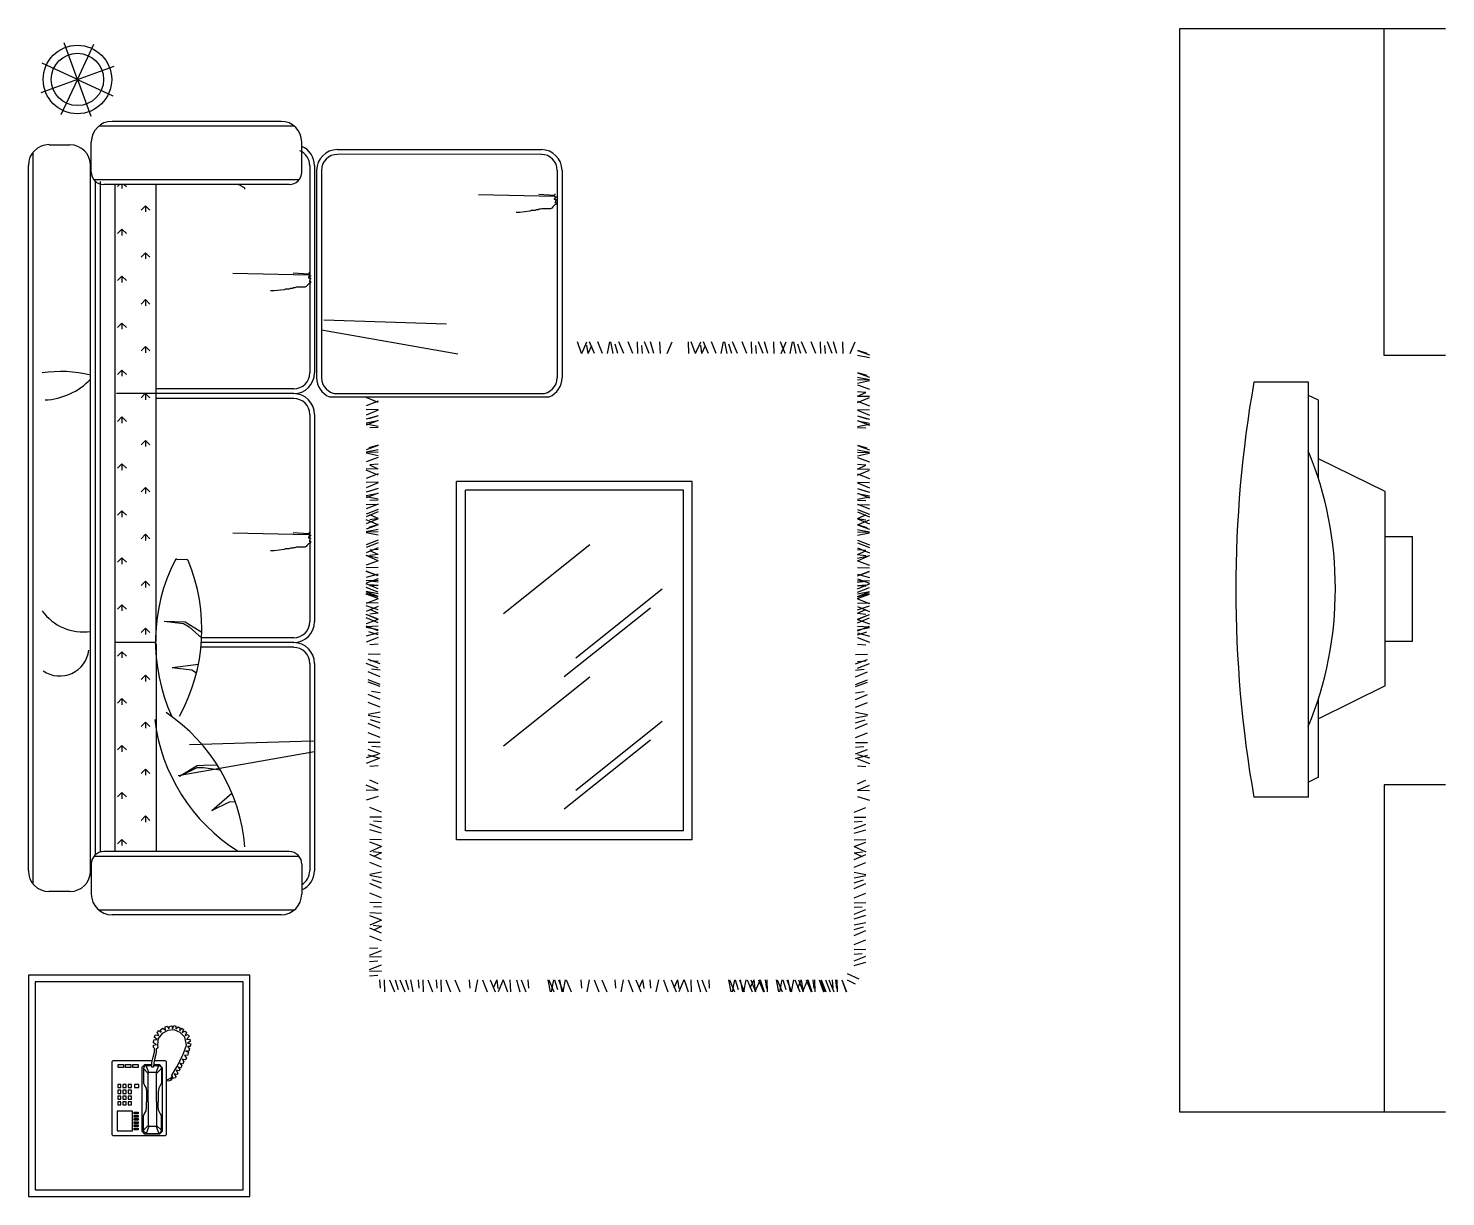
# Model space of a CAD drawing. Header units: millimetres. Extents: x -1666 to 220555, y -7114 to 28673.
# Drawn here: x 35263 to 38728, y 23684 to 26541 of the extents above; entities that cross this region are included whole.
import ezdxf

# ---------------------------------------------------------------- set-up
doc = ezdxf.new("R2010")
doc.units = ezdxf.units.MM
doc.header["$LTSCALE"] = 80
for name, color, linetype in [('1', 1, 'Continuous'), ('2', 2, 'Continuous'), ('4', 4, 'Continuous'), ('8', 8, 'Continuous'), ('9', 9, 'Continuous'), ('DIM', 4, 'Continuous'), ('FITTING', 8, 'Continuous'), ('FUR', 4, 'Continuous'), ('LAYER5', 7, 'Continuous'), ('SOLID', 9, 'Continuous'), ('TT', 3, 'Continuous')]:
    doc.layers.add(name, color=color, linetype=linetype)

# ---------------------------------------------------------------- blocks, each defined once
blk = doc.blocks.new('A$C236D2E00')
at = {"color": 4}
for p, q in [((632.8, 429.8), (376.8, 429.8)), ((376.8, 363.2), (376.8, 429.8)), ((632.8, 363.5), (632.8, 429.8)), ((267.3, 363.5), (187, 200.3)), ((742.3, 363.5), (267.3, 363.5)), ((742.3, 363.5), (822.6, 200.3)), ((1014.1, 175.8), (0, 175.8)), ((0, 175.8), (0, 42.5)), ((44.1, 200.3), (32.1, 175.8)), ((235.8, 200.3), (44.1, 200.3)), ((965.5, 200.3), (773.8, 200.3)), ((965.5, 200.3), (977.5, 175.8)), ((1014.1, 175.8), (1014.1, 42.5))]:
    blk.add_line(p, q, dxfattribs=at)
for centre, major_axis, start_param, end_param in [((504.8, -309.2), (-708.2, 0), 4.216526, 5.208252), ((507.1, 1777.5), (-2287.7, 0), 1.347292, 1.7943)]:
    blk.add_ellipse(centre, major_axis=major_axis, ratio=0.777778, start_param=start_param, end_param=end_param, dxfattribs=at)
blk = doc.blocks.new('A$C3BD9318C')
at = {"color": 1}
for p, q in [((103.1, 240.2), (106.5, 246.2)), ((106.5, 246.2), (114.3, 244.7)), ((110.7, 251.9), (114.6, 256.6)), ((114.3, 244.7), (110.7, 251.9)), ((122.6, 249.3), (112.7, 236.8)), ((114.6, 256.6), (120.5, 252.2)), ((119.5, 259.2), (124.4, 262.4)), ((120.5, 252.2), (119.5, 259.2)), ((136.4, 256.6), (122.6, 249.3)), ((124.4, 262.4), (130.7, 257.2)), ((129.9, 265.7), (135.4, 267.3)), ((130.7, 257.2), (129.9, 265.7)), ((135.4, 267.3), (138.8, 260.3)), ((152, 257.9), (136.4, 256.6)), ((138.8, 260.3), (141.9, 267.3)), ((141.9, 267.3), (146.3, 267.8)), ((146.3, 267.8), (148.1, 260.3)), ((148.1, 260.3), (151, 268.6)), ((151, 268.6), (155.9, 267.3)), ((167.1, 251.4), (152, 257.9)), ((155.9, 267.3), (156.2, 260.3)), ((156.2, 260.3), (162.2, 265.5)), ((162.2, 265.5), (166.3, 263.4)), ((166.3, 263.4), (165.6, 255.6)), ((165.6, 255.6), (171, 262.4)), ((178.6, 240.2), (167.1, 251.4)), ((171, 262.4), (175.2, 258.7)), ((175.2, 258.7), (172.1, 251.7)), ((172.1, 251.7), (179.4, 254.8)), ((182.7, 251.7), (179.1, 244.7)), ((179.1, 244.7), (186.6, 247)), ((179.4, 254.8), (182.7, 251.7)), ((186.6, 247), (188.7, 241.8)), ((101.3, 221), (108.8, 222.3)), ((101.8, 214.7), (101.3, 221)), ((101.5, 226.7), (102.1, 233.7)), ((108.8, 222.3), (101.5, 226.7)), ((104.7, 211.8), (101.8, 214.7)), ((102.1, 233.7), (110.4, 234.5)), ((110.4, 234.5), (103.1, 240.2)), ((103.9, 210.3), (104.7, 211.8)), ((104.2, 203.5), (103.9, 210.3)), ((112.5, 214.4), (107.8, 211.1)), ((107.8, 211.1), (108.1, 204.3)), ((112.7, 236.8), (111.4, 220.4)), ((111.4, 220.4), (112.5, 214.4)), ((173.6, 196.2), (182.2, 220.7)), ((182.2, 220.7), (178.6, 240.2)), ((188.7, 241.8), (182.5, 234.8)), ((182.5, 234.8), (190.5, 235)), ((184.6, 217.1), (190, 211.8)), ((191.6, 217.1), (184.6, 217.1)), ((191.6, 229.8), (184.8, 225.9)), ((184.8, 225.9), (192.9, 223.6)), ((190, 211.8), (188.2, 205.9)), ((190.5, 235), (191.6, 229.8)), ((192.9, 223.6), (191.6, 217.1)), ((2.6, 182.6), (0, 180)), ((0, 180), (0, 2.6)), ((98.9, 182.6), (2.6, 182.6)), ((15.4, 173.6), (28.3, 173.6)), ((15.4, 165.9), (15.4, 173.6)), ((28.3, 173.6), (28.3, 165.9)), ((33.4, 165.9), (33.4, 173.6)), ((33.4, 173.6), (46.3, 173.6)), ((46.3, 173.6), (46.3, 165.9)), ((51.4, 165.9), (51.4, 173.6)), ((51.4, 173.6), (64.3, 173.6)), ((64.3, 173.6), (64.3, 165.9)), ((97.7, 167.2), (97.9, 178.3)), ((97.9, 178.3), (101, 191.3)), ((101, 191.3), (104.2, 203.5)), ((102.3, 177.5), (101.6, 167.2)), ((104.2, 185.8), (102.3, 177.5)), ((131.2, 182.6), (103.4, 182.6)), ((107.3, 198), (104.2, 185.8)), ((108.1, 204.3), (107.3, 198)), ((133.7, 180), (131.2, 182.6)), ((133.7, 2.6), (133.7, 180)), ((158.8, 167.8), (164.3, 178.5)), ((164.3, 178.5), (166.1, 179)), ((165.3, 181.1), (173.6, 196.2)), ((166.1, 179), (165.3, 181.1)), ((165.8, 176.4), (170.5, 170.4)), ((172.9, 174.1), (165.8, 176.4)), ((171.8, 186.6), (175.7, 179.6)), ((179.1, 184.5), (171.8, 186.6)), ((175.7, 179.6), (172.9, 174.1)), ((185.1, 195.4), (177.3, 196.2)), ((177.3, 196.2), (182, 188.7)), ((182, 188.7), (179.1, 184.5)), ((179.9, 206.1), (187.4, 203.3)), ((188.2, 205.9), (179.9, 206.1)), ((187.4, 203.3), (185.1, 195.4)), ((28.3, 165.9), (15.4, 165.9)), ((46.3, 165.9), (33.4, 165.9)), ((64.3, 165.9), (51.4, 165.9)), ((79.7, 172.3), (73.3, 165.9)), ((73.3, 165.9), (73.3, 10.3)), ((78.4, 168.4), (77.2, 163.3)), ((77.2, 163.3), (88.7, 151.7)), ((77.2, 163.3), (77.2, 128.6)), ((83.6, 171), (78.4, 168.4)), ((97.8, 172.3), (79.7, 172.3)), ((90, 154.3), (83.6, 171)), ((83.6, 171), (97.8, 171)), ((88.7, 151.7), (90, 154.3)), ((88.7, 82.3), (88.7, 151.7)), ((108, 154.3), (90, 154.3)), ((101.6, 167.2), (97.7, 167.2)), ((101.9, 171), (114.4, 171)), ((117, 172.3), (102, 172.3)), ((108, 154.3), (114.4, 171)), ((109.3, 151.7), (108, 154.3)), ((120.9, 163.3), (109.3, 151.7)), ((109.3, 82.3), (109.3, 151.7)), ((114.4, 171), (119.6, 168.4)), ((123.4, 164.6), (117, 172.3)), ((119.6, 168.4), (120.9, 163.3)), ((120.9, 163.3), (120.9, 128.6)), ((123.4, 10.3), (123.4, 164.6)), ((138.5, 137.4), (141.4, 139.5)), ((141.4, 139.5), (144.7, 141.8)), ((147.6, 140), (144, 135)), ((144.7, 141.8), (146.3, 143.4)), ((145.8, 146), (150.5, 153.8)), ((148.9, 143.4), (145.8, 146)), ((146.3, 143.4), (148.9, 143.4)), ((152.3, 140.2), (147.6, 140)), ((150.5, 153.8), (158.8, 167.8)), ((152, 150.7), (156.2, 143.9)), ((158.8, 148.6), (152, 150.7)), ((155.2, 141), (152.3, 140.2)), ((156.2, 143.9), (155.2, 141)), ((156.7, 160), (160.9, 152.5)), ((164.3, 157.7), (156.7, 160)), ((160.9, 152.5), (158.8, 148.6)), ((160.9, 167.8), (166.3, 161.8)), ((167.9, 164.7), (160.9, 167.8)), ((166.3, 161.8), (164.3, 157.7)), ((170.5, 170.4), (167.9, 164.7)), ((21.9, 124.7), (14.1, 124.7)), ((14.1, 124.7), (14.1, 117)), ((14.1, 117), (21.9, 117)), ((21.9, 110.6), (14.1, 110.6)), ((14.1, 110.6), (14.1, 102.9)), ((21.9, 117), (21.9, 124.7)), ((21.9, 102.9), (21.9, 110.6)), ((27, 124.7), (27, 117)), ((34.7, 124.7), (27, 124.7)), ((27, 117), (34.7, 117)), ((27, 110.6), (27, 102.9)), ((34.7, 110.6), (27, 110.6)), ((34.7, 117), (34.7, 124.7)), ((34.7, 102.9), (34.7, 110.6)), ((39.9, 124.7), (39.9, 117)), ((47.6, 124.7), (39.9, 124.7)), ((39.9, 117), (47.6, 117)), ((39.9, 110.6), (39.9, 102.9)), ((47.6, 110.6), (39.9, 110.6)), ((47.6, 117), (47.6, 124.7)), ((47.6, 102.9), (47.6, 110.6)), ((65.6, 124.7), (55.3, 124.7)), ((55.3, 124.7), (55.3, 117)), ((55.3, 117), (65.6, 117)), ((65.6, 117), (65.6, 124.7)), ((77.2, 128.6), (79.7, 122.2)), ((79.7, 122.2), (83.6, 115.7)), ((83.6, 115.7), (84.9, 106.7)), ((84.9, 106.7), (84.9, 82.3)), ((114.4, 115.7), (113.2, 106.7)), ((113.2, 106.7), (113.2, 82.3)), ((118.3, 122.2), (114.4, 115.7)), ((120.9, 128.6), (118.3, 122.2)), ((133.7, 136.3), (138.5, 137.4)), ((140.8, 133.2), (133.7, 132.4)), ((144, 135), (140.8, 133.2)), ((14.1, 102.9), (21.9, 102.9)), ((21.9, 96.4), (14.1, 96.4)), ((14.1, 96.4), (14.1, 88.7)), ((14.1, 88.7), (21.9, 88.7)), ((21.9, 82.3), (14.1, 82.3)), ((14.1, 82.3), (14.1, 74.6)), ((14.1, 74.6), (21.9, 74.6)), ((21.9, 88.7), (21.9, 96.4)), ((21.9, 74.6), (21.9, 82.3)), ((27, 102.9), (34.7, 102.9)), ((27, 96.4), (27, 88.7)), ((34.7, 96.4), (27, 96.4)), ((27, 88.7), (34.7, 88.7)), ((27, 82.3), (27, 74.6)), ((34.7, 82.3), (27, 82.3)), ((27, 74.6), (34.7, 74.6)), ((34.7, 88.7), (34.7, 96.4)), ((34.7, 74.6), (34.7, 82.3)), ((39.9, 102.9), (47.6, 102.9)), ((39.9, 96.4), (39.9, 88.7)), ((47.6, 96.4), (39.9, 96.4)), ((39.9, 88.7), (47.6, 88.7)), ((39.9, 82.3), (39.9, 74.6)), ((47.6, 82.3), (39.9, 82.3)), ((39.9, 74.6), (47.6, 74.6)), ((47.6, 88.7), (47.6, 96.4)), ((47.6, 74.6), (47.6, 82.3)), ((83.6, 60.4), (84.9, 69.4)), ((84.9, 69.4), (84.9, 82.3)), ((88.7, 82.3), (88.7, 24.4)), ((109.3, 82.3), (109.3, 24.4)), ((113.2, 69.4), (113.2, 82.3)), ((114.4, 60.4), (113.2, 69.4)), ((12.9, 59.2), (12.9, 11.6)), ((50.1, 59.2), (12.9, 59.2)), ((50.1, 11.6), (50.1, 59.2)), ((54, 52.7), (54, 56.6)), ((54, 56.6), (64.3, 56.6)), ((64.3, 52.7), (54, 52.7)), ((54, 45), (54, 48.9)), ((54, 48.9), (64.3, 48.9)), ((64.3, 45), (54, 45)), ((54, 37.3), (54, 41.1)), ((54, 41.1), (64.3, 41.1)), ((64.3, 37.3), (54, 37.3)), ((64.3, 56.6), (64.3, 52.7)), ((64.3, 48.9), (64.3, 45)), ((64.3, 41.1), (64.3, 37.3)), ((77.2, 47.6), (79.7, 54)), ((77.2, 12.9), (77.2, 47.6)), ((79.7, 54), (83.6, 60.4)), ((118.3, 54), (114.4, 60.4)), ((120.9, 47.6), (118.3, 54)), ((120.9, 12.9), (120.9, 47.6)), ((0, 2.6), (2.6, 0)), ((2.6, 0), (131.2, 0)), ((12.9, 11.6), (50.1, 11.6)), ((54, 29.6), (54, 33.4)), ((54, 33.4), (64.3, 33.4)), ((64.3, 29.6), (54, 29.6)), ((54, 21.9), (54, 25.7)), ((54, 25.7), (64.3, 25.7)), ((64.3, 21.9), (54, 21.9)), ((54, 18), (64.3, 18)), ((54, 14.1), (54, 18)), ((64.3, 14.1), (54, 14.1)), ((64.3, 33.4), (64.3, 29.6)), ((64.3, 25.7), (64.3, 21.9)), ((64.3, 18), (64.3, 14.1)), ((73.3, 10.3), (78.4, 3.9)), ((77.2, 12.9), (88.7, 24.4)), ((78.4, 7.7), (77.2, 12.9)), ((83.6, 5.1), (78.4, 7.7)), ((78.4, 3.9), (117, 3.9)), ((90, 21.9), (83.6, 5.1)), ((83.6, 5.1), (114.4, 5.1)), ((88.7, 24.4), (90, 21.9)), ((108, 21.9), (90, 21.9)), ((109.3, 24.4), (108, 21.9)), ((108, 21.9), (114.4, 5.1)), ((120.9, 12.9), (109.3, 24.4)), ((114.4, 5.1), (119.6, 7.7)), ((117, 3.9), (123.4, 10.3)), ((119.6, 7.7), (120.9, 12.9)), ((131.2, 0), (133.7, 2.6))]:
    blk.add_line(p, q, dxfattribs=at)
blk = doc.blocks.new('A$C55516789')
at = {"layer": '4'}
for p, q in [((0, 876), (0, 0)), ((0, 876), (576, 876)), ((576, 876), (576, 0)), ((0, 0), (576, 0))]:
    blk.add_line(p, q, dxfattribs=at)
at = {"layer": '8'}
for p, q in [((21.6, 854.4), (21.6, 21.6)), ((21.6, 854.4), (554.4, 854.4)), ((554.4, 854.4), (554.4, 21.6)), ((313.1, 800.5), (102.1, 632)), ((284.6, 754.8), (73.6, 586.3)), ((461.4, 646.2), (250.4, 477.7)), ((21.6, 473.6), (21.3, 473.6)), ((313.1, 477.2), (102.1, 308.7)), ((284.6, 431.5), (73.6, 263)), ((21.6, 410), (21.3, 410)), ((21.6, 346.4), (21.3, 346.4)), ((461.4, 322.9), (250.4, 154.4)), ((21.6, 282.7), (21.3, 282.7)), ((21.6, 219.1), (21.3, 219.1)), ((21.6, 155.4), (21.3, 155.4)), ((21.6, 91.8), (21.3, 91.8)), ((21.6, 21.6), (554.4, 21.6))]:
    blk.add_line(p, q, dxfattribs=at)

msp = doc.modelspace()

# ---------------------------------------------------------------- linework, layer by layer
at = {"color": 4}
for p, q in [((38077.716, 23890.738), (38077.716, 26540.738)), ((38077.716, 26540.738), (38727.716, 26540.738)), ((38577.716, 25740.738), (38577.716, 26540.738)), ((38727.716, 25740.738), (38577.716, 25740.738)), ((38577.716, 24690.738), (38577.716, 23890.738)), ((38727.716, 24690.738), (38577.716, 24690.738)), ((38727.716, 23890.738), (38077.716, 23890.738))]:
    msp.add_line(p, q, dxfattribs=at)
at = {"layer": '1', "color": 1}
for p, q in [((36615.423, 25745.323), (36605.121, 25774.223)), ((36615.6, 25745.323), (36628.113, 25774.223)), ((36631.038, 25745.323), (36628.278, 25765.867)), ((36631.044, 25745.323), (36640.117, 25765.17)), ((36647.108, 25745.323), (36634.916, 25774.223)), ((36666.024, 25745.323), (36654.732, 25774.223)), ((36678.219, 25745.323), (36684.048, 25774.223)), ((36692.389, 25745.323), (36686.687, 25774.223)), ((36704.185, 25745.323), (36697.221, 25768.304)), ((36718.171, 25745.323), (36706.129, 25774.223)), ((36740.555, 25745.323), (36729.326, 25774.223)), ((36752.994, 25745.323), (36752.229, 25774.223)), ((36764.099, 25745.323), (36762.682, 25765.17)), ((36780.687, 25745.323), (36769.436, 25774.223)), ((36792.042, 25745.323), (36783.715, 25774.223)), ((36807.877, 25745.323), (36806.885, 25774.223)), ((36824.517, 25745.323), (36837.03, 25774.223)), ((36877.388, 25745.323), (36876.396, 25774.223)), ((36893.851, 25745.323), (36883.55, 25774.223)), ((36894.028, 25745.323), (36906.541, 25774.223)), ((36909.466, 25745.323), (36906.706, 25765.867)), ((36909.472, 25745.323), (36918.545, 25765.17)), ((36925.536, 25745.323), (36913.344, 25774.223)), ((36944.452, 25745.323), (36933.16, 25774.223)), ((36956.647, 25745.323), (36962.476, 25774.223)), ((36970.817, 25745.323), (36965.115, 25774.223)), ((36982.613, 25745.323), (36975.649, 25768.304)), ((36996.599, 25745.323), (36984.557, 25774.223)), ((37018.983, 25745.323), (37007.754, 25774.223)), ((37031.422, 25745.323), (37030.657, 25774.223)), ((37042.527, 25745.323), (37041.11, 25765.17)), ((37059.115, 25745.323), (37047.864, 25774.223)), ((37070.47, 25745.323), (37062.143, 25774.223)), ((37086.305, 25745.323), (37085.313, 25774.223)), ((37113.108, 25745.323), (37101.816, 25774.223)), ((37102.945, 25745.323), (37115.458, 25774.223)), ((37125.304, 25745.323), (37131.132, 25774.223)), ((37139.473, 25745.323), (37133.772, 25774.223)), ((37151.269, 25745.323), (37144.305, 25768.304)), ((37165.255, 25745.323), (37153.213, 25774.223)), ((37187.639, 25745.323), (37176.41, 25774.223)), ((37200.079, 25745.323), (37199.313, 25774.223)), ((37211.184, 25745.323), (37209.766, 25765.17)), ((37227.771, 25745.323), (37216.52, 25774.223)), ((37239.127, 25745.323), (37230.799, 25774.223)), ((37254.961, 25745.323), (37253.97, 25774.223)), ((37271.601, 25745.323), (37284.115, 25774.223)), ((37290.038, 25753.676), (37313.019, 25746.712)), ((37290.038, 25752.659), (37318.938, 25742.358)), ((37290.038, 25741.88), (37318.938, 25736.179)), ((37290.038, 25699.483), (37313.019, 25692.519)), ((37290.038, 25698.466), (37318.938, 25688.165)), ((37290.038, 25687.687), (37318.938, 25681.985)), ((37290.038, 25682.003), (37318.938, 25681.011)), ((37290.038, 25673.517), (37318.938, 25679.346)), ((37290.038, 25669.437), (37318.938, 25658.186)), ((37290.038, 25652.849), (37309.885, 25651.432)), ((37290.038, 25640.966), (37309.885, 25650.039)), ((37290.038, 25641.745), (37318.938, 25640.979)), ((36117.789, 25625.522), (36088.889, 25638.035)), ((36117.789, 25629.305), (36088.889, 25618.076)), ((36117.789, 25608.882), (36088.889, 25607.89)), ((36117.789, 25606.921), (36088.889, 25594.879)), ((37290.038, 25625.522), (37318.938, 25638.035)), ((37290.038, 25629.305), (37318.938, 25618.076)), ((37290.038, 25608.882), (37318.938, 25607.89)), ((37290.038, 25606.921), (37318.938, 25594.879)), ((36117.789, 25593.047), (36088.889, 25584.72)), ((36117.789, 25581.692), (36088.889, 25570.44)), ((36117.789, 25581.139), (36088.889, 25575.438)), ((36117.789, 25566.97), (36088.889, 25572.798)), ((36117.789, 25592.935), (36094.808, 25585.971)), ((37290.038, 25593.047), (37318.938, 25584.72)), ((37290.038, 25592.935), (37313.019, 25585.971)), ((37290.038, 25581.692), (37318.938, 25570.44)), ((37290.038, 25581.139), (37318.938, 25575.438)), ((37290.038, 25566.97), (37318.938, 25572.798)), ((36117.789, 25565.104), (36097.942, 25563.687)), ((37290.038, 25565.104), (37309.885, 25563.687)), ((36117.789, 25520.751), (36088.889, 25510.45)), ((36117.789, 25509.972), (36088.889, 25504.271)), ((36117.789, 25504.289), (36088.889, 25503.297)), ((36117.789, 25521.768), (36094.808, 25514.804)), ((37290.038, 25521.768), (37313.019, 25514.804)), ((37290.038, 25520.751), (37318.938, 25510.45)), ((37290.038, 25509.972), (37318.938, 25504.271)), ((37290.038, 25504.289), (37318.938, 25503.297)), ((36117.789, 25495.803), (36088.889, 25501.631)), ((36117.789, 25491.722), (36088.889, 25480.471)), ((36117.789, 25475.135), (36097.942, 25473.717)), ((36117.789, 25463.252), (36097.942, 25472.325)), ((37290.038, 25495.803), (37318.938, 25501.631)), ((37290.038, 25491.722), (37318.938, 25480.471)), ((37290.038, 25475.135), (37309.885, 25473.717)), ((37290.038, 25463.252), (37309.885, 25472.325)), ((36117.789, 25464.03), (36088.889, 25463.265)), ((36117.789, 25447.807), (36088.889, 25460.321)), ((36117.789, 25451.59), (36088.889, 25440.362)), ((37290.038, 25464.03), (37318.938, 25463.265)), ((37290.038, 25447.807), (37318.938, 25460.321)), ((37290.038, 25451.59), (37318.938, 25440.362)), ((36117.789, 25431.168), (36088.889, 25430.176)), ((36117.789, 25429.206), (36088.889, 25417.165)), ((36117.789, 25415.333), (36088.889, 25407.005)), ((36117.789, 25403.977), (36088.889, 25392.726)), ((36117.789, 25403.425), (36088.889, 25397.723)), ((36117.789, 25415.221), (36094.808, 25408.257)), ((37290.038, 25431.168), (37318.938, 25430.176)), ((37290.038, 25429.206), (37318.938, 25417.165)), ((37290.038, 25415.333), (37318.938, 25407.005)), ((37290.038, 25415.221), (37313.019, 25408.257)), ((37290.038, 25403.977), (37318.938, 25392.726)), ((37290.038, 25403.425), (37318.938, 25397.723)), ((36117.789, 25389.255), (36088.889, 25395.084)), ((36117.789, 25377.06), (36088.889, 25365.768)), ((36117.789, 25376.285), (36088.889, 25375.519)), ((36117.789, 25363.845), (36088.889, 25352.616)), ((36117.789, 25387.39), (36097.942, 25385.972)), ((37290.038, 25389.255), (37318.938, 25395.084)), ((37290.038, 25387.39), (37309.885, 25385.972)), ((37290.038, 25377.06), (37318.938, 25365.768)), ((37290.038, 25376.285), (37318.938, 25375.519)), ((37290.038, 25363.845), (37318.938, 25352.616)), ((36117.789, 25358.144), (36088.889, 25345.951)), ((36117.789, 25341.461), (36088.889, 25329.419)), ((36117.789, 25326.635), (36088.889, 25339.149)), ((36117.789, 25342.074), (36097.245, 25339.314)), ((36117.789, 25342.08), (36097.942, 25351.153)), ((37290.038, 25358.144), (37318.938, 25345.951)), ((37290.038, 25342.08), (37309.885, 25351.153)), ((37290.038, 25342.074), (37310.581, 25339.314)), ((37290.038, 25341.461), (37318.938, 25329.419)), ((37290.038, 25326.635), (37318.938, 25339.149)), ((36117.789, 25326.458), (36088.889, 25316.157)), ((36117.789, 25315.679), (36088.889, 25309.978)), ((36117.789, 25309.996), (36088.889, 25309.004)), ((36117.789, 25301.51), (36088.889, 25307.338)), ((36117.789, 25327.475), (36094.808, 25320.511)), ((37290.038, 25327.475), (37313.019, 25320.511)), ((37290.038, 25326.458), (37318.938, 25316.157)), ((37290.038, 25315.679), (37318.938, 25309.978)), ((37290.038, 25309.996), (37318.938, 25309.004)), ((37290.038, 25301.51), (37318.938, 25307.338)), ((36117.789, 25289.314), (36088.889, 25278.022)), ((36117.789, 25282.805), (36088.889, 25271.554)), ((36117.789, 25270.398), (36088.889, 25258.206)), ((36117.789, 25266.218), (36097.942, 25264.8)), ((36117.789, 25254.334), (36097.942, 25263.407)), ((37290.038, 25289.314), (37318.938, 25278.022)), ((37290.038, 25282.805), (37318.938, 25271.554)), ((37290.038, 25270.398), (37318.938, 25258.206)), ((37290.038, 25266.218), (37309.885, 25264.8)), ((37290.038, 25254.334), (37309.885, 25263.407)), ((36117.789, 25245.625), (36088.889, 25251.453)), ((36117.789, 25238.89), (36088.889, 25251.404)), ((36117.789, 25238.713), (36088.889, 25228.412)), ((36117.789, 25254.328), (36097.245, 25251.569)), ((37290.038, 25254.328), (37310.581, 25251.569)), ((37290.038, 25245.625), (37318.938, 25251.453)), ((37290.038, 25238.89), (37318.938, 25251.404)), ((37290.038, 25238.713), (37318.938, 25228.412)), ((36117.789, 25222.25), (36088.889, 25221.259)), ((36117.789, 25202.308), (36088.889, 25213.536)), ((36117.789, 25202.089), (36088.889, 25212.39)), ((36117.789, 25206.415), (36088.889, 25198.088)), ((36117.789, 25195.06), (36088.889, 25183.809)), ((36117.789, 25189.868), (36088.889, 25190.633)), ((37290.038, 25222.25), (37318.938, 25221.259)), ((37290.038, 25202.308), (37318.938, 25213.536)), ((37290.038, 25202.089), (37318.938, 25212.39)), ((37290.038, 25206.415), (37318.938, 25198.088)), ((37290.038, 25195.06), (37318.938, 25183.809)), ((37290.038, 25189.868), (37318.938, 25190.633)), ((36117.789, 25170.404), (36088.889, 25182.596)), ((36117.789, 25162.175), (36088.889, 25173.427)), ((36117.789, 25157.879), (36088.889, 25163.708)), ((36117.789, 25151.488), (36088.889, 25162.78)), ((36117.789, 25150.82), (36088.889, 25159.147)), ((36117.789, 25146.726), (36088.889, 25157.027)), ((36117.789, 25186.474), (36097.245, 25189.234)), ((36117.789, 25178.763), (36097.942, 25180.181)), ((36117.789, 25178.473), (36097.942, 25177.055)), ((37290.038, 25186.474), (37310.581, 25189.234)), ((37290.038, 25170.404), (37318.938, 25182.596)), ((37290.038, 25178.763), (37309.885, 25180.181)), ((37290.038, 25178.473), (37309.885, 25177.055)), ((37290.038, 25162.175), (37318.938, 25173.427)), ((37290.038, 25157.879), (37318.938, 25163.708)), ((37290.038, 25151.488), (37318.938, 25162.78)), ((37290.038, 25150.82), (37318.938, 25159.147)), ((37290.038, 25146.726), (37318.938, 25157.027)), ((36117.789, 25145.684), (36088.889, 25134.392)), ((36117.789, 25134.985), (36088.889, 25135.977)), ((36117.789, 25118.522), (36088.889, 25128.824)), ((36117.789, 25126.768), (36088.889, 25114.576)), ((37290.038, 25145.684), (37318.938, 25134.392)), ((37290.038, 25134.985), (37318.938, 25135.977)), ((37290.038, 25118.522), (37318.938, 25128.824)), ((37290.038, 25126.768), (37318.938, 25114.576)), ((36117.789, 25095.26), (36088.889, 25107.773)), ((36117.789, 25096.125), (36088.889, 25107.417)), ((36117.789, 25086.837), (36088.889, 25099.029)), ((36117.789, 25095.082), (36088.889, 25084.781)), ((36117.789, 25110.698), (36097.245, 25107.938)), ((36117.789, 25110.704), (36097.942, 25119.777)), ((37290.038, 25110.704), (37309.885, 25119.777)), ((37290.038, 25110.698), (37310.581, 25107.938)), ((37290.038, 25095.26), (37318.938, 25107.773)), ((37290.038, 25096.125), (37318.938, 25107.417)), ((37290.038, 25086.837), (37318.938, 25099.029)), ((37290.038, 25095.082), (37318.938, 25084.781)), ((36117.789, 25067.921), (36088.889, 25079.213)), ((36117.789, 25078.62), (36088.889, 25077.628)), ((36117.789, 25069.76), (36088.889, 25075.461)), ((36117.789, 25062.785), (36088.889, 25054.458)), ((36117.789, 25057.964), (36094.808, 25064.928)), ((37290.038, 25067.921), (37318.938, 25079.213)), ((37290.038, 25078.62), (37318.938, 25077.628)), ((37290.038, 25069.76), (37318.938, 25075.461)), ((37290.038, 25057.964), (37313.019, 25064.928)), ((37290.038, 25062.785), (37318.938, 25054.458)), ((36117.789, 25051.429), (36088.889, 25040.178)), ((36117.789, 25034.842), (36097.942, 25033.424)), ((37290.038, 25051.429), (37318.938, 25040.178)), ((37290.038, 25034.842), (37309.885, 25033.424)), ((36117.789, 24976.239), (36088.889, 24987.49)), ((36122.592, 25009.931), (36093.691, 25010.922)), ((36122.592, 24987.082), (36093.691, 24997.383)), ((36117.789, 24992.827), (36097.942, 24994.244)), ((37285.235, 25009.931), (37314.135, 25010.922)), ((37285.235, 24987.082), (37314.135, 24997.383)), ((37290.038, 24992.827), (37309.885, 24994.244)), ((37290.038, 24976.239), (37318.938, 24987.49)), ((36122.592, 24955.397), (36093.691, 24967.589)), ((36122.592, 24971.467), (36102.048, 24974.226)), ((37285.235, 24971.467), (37305.778, 24974.226)), ((37285.235, 24955.397), (37314.135, 24967.589)), ((36122.592, 24936.481), (36093.691, 24947.773)), ((36122.592, 24931.719), (36093.691, 24942.02)), ((36122.592, 24916.104), (36102.048, 24918.863)), ((37285.235, 24936.481), (37314.135, 24947.773)), ((37285.235, 24931.719), (37314.135, 24942.02)), ((37285.235, 24916.104), (37305.778, 24918.863)), ((36122.592, 24900.033), (36093.691, 24912.226)), ((36122.592, 24881.117), (36093.691, 24892.41)), ((37285.235, 24900.033), (37314.135, 24912.226)), ((37285.235, 24881.117), (37314.135, 24892.41)), ((36122.592, 24868.922), (36093.691, 24863.093)), ((36122.592, 24854.753), (36093.691, 24860.454)), ((36122.592, 24842.957), (36099.611, 24849.921)), ((37285.235, 24868.922), (37314.135, 24863.093)), ((37285.235, 24854.753), (37314.135, 24860.454)), ((37285.235, 24842.957), (37308.216, 24849.921)), ((36122.592, 24828.971), (36093.691, 24841.013)), ((36122.592, 24806.587), (36093.691, 24817.816)), ((37285.235, 24828.971), (37314.135, 24841.013)), ((37285.235, 24806.587), (37314.135, 24817.816)), ((36122.592, 24794.147), (36093.691, 24794.913)), ((36122.592, 24766.455), (36093.691, 24777.706)), ((36122.592, 24783.042), (36102.745, 24784.46)), ((37285.235, 24794.147), (37314.135, 24794.913)), ((37285.235, 24783.042), (37305.082, 24784.46)), ((37285.235, 24766.455), (37314.135, 24777.706)), ((36117.789, 24765.6), (36088.889, 24757.273)), ((36117.789, 24754.245), (36088.889, 24742.994)), ((36122.592, 24755.099), (36093.691, 24763.426)), ((37285.235, 24755.099), (37314.135, 24763.426)), ((37290.038, 24765.6), (37318.938, 24757.273)), ((37290.038, 24754.245), (37318.938, 24742.994)), ((36117.789, 24737.657), (36097.942, 24736.24)), ((37290.038, 24737.657), (37309.885, 24736.24)), ((36117.789, 24677.947), (36088.889, 24690.461)), ((36117.789, 24677.947), (36088.889, 24676.956)), ((36117.789, 24693.392), (36097.942, 24702.465)), ((37290.038, 24693.392), (37309.885, 24702.465)), ((37290.038, 24677.947), (37318.938, 24690.461)), ((37290.038, 24677.947), (37318.938, 24676.956)), ((36117.789, 24662.113), (36088.889, 24653.785)), ((37290.038, 24662.113), (37318.938, 24653.785)), ((36126.248, 24624.045), (36097.348, 24635.274)), ((36126.248, 24611.606), (36097.348, 24612.371)), ((36126.248, 24600.501), (36106.401, 24601.918)), ((37281.579, 24624.045), (37310.479, 24635.274)), ((37281.579, 24611.606), (37310.479, 24612.371)), ((37281.579, 24600.501), (37301.426, 24601.918)), ((36126.248, 24583.913), (36097.348, 24595.165)), ((36126.248, 24572.558), (36097.348, 24580.885)), ((37281.579, 24583.913), (37310.479, 24595.165)), ((37281.579, 24572.558), (37310.479, 24580.885)), ((36126.248, 24556.723), (36097.348, 24557.715)), ((36126.248, 24540.26), (36097.348, 24550.561)), ((36126.248, 24540.083), (36097.348, 24527.57)), ((37281.579, 24556.723), (37310.479, 24557.715)), ((37281.579, 24540.26), (37310.479, 24550.561)), ((37281.579, 24540.083), (37310.479, 24527.57)), ((36126.248, 24508.575), (36097.348, 24520.767)), ((36126.248, 24489.659), (36097.348, 24500.951)), ((36126.248, 24524.645), (36105.704, 24527.405)), ((36126.248, 24524.639), (36106.401, 24515.566)), ((37281.579, 24524.645), (37302.122, 24527.405)), ((37281.579, 24524.639), (37301.426, 24515.566)), ((37281.579, 24508.575), (37310.479, 24520.767)), ((37281.579, 24489.659), (37310.479, 24500.951)), ((36126.248, 24477.463), (36097.348, 24471.635)), ((36126.248, 24463.294), (36097.348, 24468.995)), ((37281.579, 24477.463), (37310.479, 24471.635)), ((37281.579, 24463.294), (37310.479, 24468.995)), ((36126.248, 24437.512), (36097.348, 24449.554)), ((36126.248, 24451.498), (36103.267, 24458.462)), ((37281.579, 24451.498), (37304.56, 24458.462)), ((37281.579, 24437.512), (37310.479, 24449.554)), ((36126.248, 24415.128), (36097.348, 24426.357)), ((36126.248, 24402.688), (36097.348, 24403.454)), ((37281.579, 24415.128), (37310.479, 24426.357)), ((37281.579, 24402.688), (37310.479, 24403.454)), ((36126.248, 24376.703), (36097.348, 24377.695)), ((36126.248, 24360.24), (36097.348, 24370.541)), ((36126.248, 24360.063), (36097.348, 24347.55)), ((36126.248, 24391.584), (36106.401, 24393.001)), ((37281.579, 24391.584), (37301.426, 24393.001)), ((37281.579, 24374.996), (37310.479, 24386.247)), ((37281.579, 24363.641), (37310.479, 24371.968)), ((36126.248, 24328.555), (36097.348, 24340.747)), ((36126.248, 24344.625), (36105.704, 24347.384)), ((36126.248, 24344.619), (36106.401, 24335.546)), ((37281.579, 24348.799), (37310.479, 24354.5)), ((37281.579, 24337.003), (37304.56, 24343.967)), ((37281.579, 24323.017), (37310.479, 24335.059)), ((36096.95, 24291.438), (36116.797, 24292.856)), ((36126.248, 24309.639), (36097.348, 24320.931)), ((37281.579, 24300.633), (37310.479, 24311.862)), ((36096.95, 24274.85), (36125.851, 24286.102)), ((36096.95, 24270.383), (36125.851, 24271.149)), ((36096.95, 24259.278), (36116.797, 24260.696)), ((37281.579, 24288.193), (37310.479, 24288.959)), ((37281.579, 24277.088), (37301.426, 24278.506)), ((37281.579, 24260.501), (37310.479, 24271.752)), ((37281.579, 24249.145), (37310.479, 24257.473)), ((36096.95, 24239.814), (36125.851, 24251.066)), ((36096.95, 24235.347), (36125.851, 24236.113)), ((36096.95, 24224.242), (36116.797, 24225.66)), ((37264.343, 24229.311), (37293.243, 24216.797)), ((36121.43, 24213.866), (36122.848, 24194.019)), ((36132.535, 24213.866), (36133.301, 24184.966)), ((36145.635, 24213.866), (36157.677, 24184.966)), ((36159.621, 24213.866), (36166.585, 24190.886)), ((36170.959, 24213.866), (36183.001, 24184.966)), ((36184.945, 24213.866), (36191.909, 24190.886)), ((36196.741, 24213.866), (36202.443, 24184.966)), ((36215.91, 24213.866), (36217.327, 24194.019)), ((36227.015, 24213.866), (36227.78, 24184.966)), ((36239.454, 24213.866), (36250.683, 24184.966)), ((36259.782, 24213.866), (36261.2, 24194.019)), ((36270.887, 24213.866), (36271.653, 24184.966)), ((36283.327, 24213.866), (36294.556, 24184.966)), ((36305.711, 24213.866), (36317.753, 24184.966)), ((36340.304, 24213.866), (36341.722, 24194.019)), ((36360.898, 24213.866), (36355.069, 24184.966)), ((36373.093, 24213.866), (36384.385, 24184.966)), ((36392.009, 24213.866), (36404.201, 24184.966)), ((36408.073, 24213.866), (36399, 24194.019)), ((36408.079, 24213.866), (36410.839, 24193.323)), ((36423.517, 24213.866), (36411.004, 24184.966)), ((36423.694, 24213.866), (36433.996, 24184.966)), ((36440.157, 24213.866), (36441.149, 24184.966)), ((36455.992, 24213.866), (36464.319, 24184.966)), ((36467.347, 24213.866), (36478.599, 24184.966)), ((36483.935, 24213.866), (36485.353, 24194.019)), ((36532.665, 24213.866), (36538.366, 24184.966)), ((36535.087, 24213.866), (36547.128, 24184.966)), ((36546.834, 24213.866), (36541.005, 24184.966)), ((36549.072, 24213.866), (36556.036, 24190.886)), ((36559.029, 24213.866), (36570.322, 24184.966)), ((36560.868, 24213.866), (36566.57, 24184.966)), ((36575.038, 24213.866), (36569.209, 24184.966)), ((36577.945, 24213.866), (36590.138, 24184.966)), ((36613.324, 24213.866), (36614.742, 24194.019)), ((36633.917, 24213.866), (36628.089, 24184.966)), ((36646.113, 24213.866), (36657.405, 24184.966)), ((36665.029, 24213.866), (36677.221, 24184.966)), ((36696.53, 24213.866), (36697.948, 24194.019)), ((36717.124, 24213.866), (36711.295, 24184.966)), ((36729.319, 24213.866), (36740.611, 24184.966)), ((36748.235, 24213.866), (36760.427, 24184.966)), ((36764.299, 24213.866), (36755.226, 24194.019)), ((36764.305, 24213.866), (36767.065, 24193.323)), ((36782.337, 24213.866), (36783.754, 24194.019)), ((36802.93, 24213.866), (36797.101, 24184.966)), ((36815.125, 24213.866), (36826.417, 24184.966)), ((36834.041, 24213.866), (36846.234, 24184.966)), ((36850.105, 24213.866), (36841.032, 24194.019)), ((36850.111, 24213.866), (36852.871, 24193.323)), ((36865.55, 24213.866), (36853.036, 24184.966)), ((36865.727, 24213.866), (36876.028, 24184.966)), ((36882.189, 24213.866), (36883.181, 24184.966)), ((36898.024, 24213.866), (36906.351, 24184.966)), ((36909.38, 24213.866), (36920.631, 24184.966)), ((36925.967, 24213.866), (36927.385, 24194.019)), ((36974.697, 24213.866), (36980.398, 24184.966)), ((36977.119, 24213.866), (36989.16, 24184.966)), ((36988.866, 24213.866), (36983.038, 24184.966)), ((36991.105, 24213.866), (36998.068, 24190.886)), ((37001.062, 24213.866), (37012.354, 24184.966)), ((37002.901, 24213.866), (37008.602, 24184.966)), ((37017.07, 24213.866), (37011.241, 24184.966)), ((37019.978, 24213.866), (37032.17, 24184.966)), ((37036.042, 24213.866), (37026.969, 24194.019)), ((37029.265, 24213.866), (37040.557, 24184.966)), ((37036.048, 24213.866), (37038.807, 24193.323)), ((37051.486, 24213.866), (37038.972, 24184.966)), ((37048.181, 24213.866), (37060.374, 24184.966)), ((37051.663, 24213.866), (37061.964, 24184.966)), ((37064.252, 24213.866), (37067.011, 24193.323)), ((37068.126, 24213.866), (37069.117, 24184.966)), ((37091.06, 24213.866), (37096.761, 24184.966)), ((37093.481, 24213.866), (37105.523, 24184.966)), ((37105.229, 24213.866), (37099.4, 24184.966)), ((37107.467, 24213.866), (37114.431, 24190.886)), ((37117.424, 24213.866), (37128.716, 24184.966)), ((37119.263, 24213.866), (37124.965, 24184.966)), ((37133.433, 24213.866), (37127.604, 24184.966)), ((37136.34, 24213.866), (37148.533, 24184.966)), ((37152.404, 24213.866), (37143.331, 24194.019)), ((37145.628, 24213.866), (37156.92, 24184.966)), ((37152.411, 24213.866), (37155.17, 24193.323)), ((37167.849, 24213.866), (37155.335, 24184.966)), ((37164.544, 24213.866), (37176.736, 24184.966)), ((37168.026, 24213.866), (37178.327, 24184.966)), ((37180.614, 24213.866), (37183.374, 24193.323)), ((37184.488, 24213.866), (37185.48, 24184.966)), ((37196.23, 24213.866), (37206.531, 24184.966)), ((37200.323, 24213.866), (37208.651, 24184.966)), ((37200.991, 24213.866), (37212.283, 24184.966)), ((37211.679, 24213.866), (37222.93, 24184.966)), ((37219.907, 24213.866), (37232.1, 24184.966)), ((37228.266, 24213.866), (37229.684, 24194.019)), ((37235.977, 24213.866), (37238.737, 24193.323)), ((37239.371, 24213.866), (37240.137, 24184.966)), ((37251.593, 24213.866), (37261.894, 24184.966)), ((37251.811, 24213.866), (37263.04, 24184.966)), ((37264.343, 24213.866), (37284.19, 24204.794))]:
    msp.add_line(p, q, dxfattribs=at)
at = {"layer": '2', "color": 4}
for p, q in [((35804.383, 24225.738), (35262.716, 24225.738)), ((35262.716, 24225.738), (35262.716, 23684.071)), ((35804.383, 23684.071), (35804.383, 24225.738)), ((35262.716, 23684.071), (35804.383, 23684.071))]:
    msp.add_line(p, q, dxfattribs=at)
at = {"layer": '4', "color": 4}
for p, q in [((35414.89, 25697.943), (35414.89, 26205.19)), ((35427.143, 25698.217), (35427.143, 26166.155)), ((35414.89, 24480.826), (35414.89, 25949.159)), ((35427.143, 24520.409), (35427.143, 25816.801))]:
    msp.add_line(p, q, dxfattribs=at)
at = {"layer": '4', "color": 1}
msp.add_line((35780.152, 26157.586), (35790.17, 26151.477), dxfattribs=at)
at = {"layer": '4'}
msp.add_line((35711.673, 24628.275), (35760.552, 24670.397), dxfattribs=at)
at = {"layer": '4', "color": 8}
for p, q in [((35711.673, 24628.275), (35754.67, 24649.735)), ((35754.67, 24649.735), (35768.333, 24650.136))]:
    msp.add_line(p, q, dxfattribs=at)
at = {"layer": '4'}
msp.add_arc((35777.87, 26153.845), 4.383, 58.620741, 121.985568, dxfattribs=at)
at = {"layer": '4', "color": 1}
msp.add_arc((35787.888, 26147.735), 4.383, 355.255915, 58.620741, dxfattribs=at)
at = {"layer": '4', "color": 8}
for centre, radius, start, end in [((35342.168, 25392.885), 308.765, 76.377303, 98.545663), ((35294.868, 25798.662), 166.85, 272.959799, 316.000523), ((35396.933, 25188.187), 123.35, 215.318422, 278.370767), ((35339.484, 25028.722), 71.591, 235.728063, 353.23226)]:
    msp.add_arc(centre, radius, start, end, dxfattribs=at)
at = {"layer": '9'}
for p, q in [((35787.716, 24209.071), (35279.383, 24209.071)), ((35279.383, 24209.071), (35279.383, 23700.738)), ((35787.716, 23700.738), (35787.716, 24209.071)), ((35279.383, 23700.738), (35787.716, 23700.738))]:
    msp.add_line(p, q, dxfattribs=at)
at = {"layer": 'DIM', "color": 4}
for p, q in [((35880.414, 26313.334), (35467.303, 26313.334)), ((35313.441, 26255.914), (35364.166, 26255.914)), ((35416.578, 26189.209), (35416.578, 26262.609)), ((35931.138, 26189.209), (35931.138, 26262.609)), ((36018.201, 26244.248), (36516.752, 26244.248)), ((35262.716, 24480.826), (35262.716, 26205.738)), ((35962.349, 26205.19), (35962.349, 25698.217)), ((35967.476, 26193.523), (35967.476, 25686.551)), ((36567.476, 26193.523), (36567.476, 25686.551)), ((35900.703, 26158.774), (35447.013, 26158.774)), ((35998.687, 25639.73), (36536.265, 25639.73)), ((35962.349, 25596.768), (35962.349, 25089.796)), ((35962.349, 24988.073), (35962.349, 24481.1)), ((35900.703, 24527.79), (35447.013, 24527.79)), ((35416.578, 24497.355), (35416.578, 24423.955)), ((35931.138, 24497.355), (35931.138, 24423.955)), ((35364.166, 24430.102), (35313.441, 24430.102)), ((35880.414, 24373.23), (35467.303, 24373.23))]:
    msp.add_line(p, q, dxfattribs=at)
at = {"layer": 'DIM', "color": 8}
for p, q in [((36516.758, 26232.855), (36018.201, 26232.581)), ((35979.143, 26193.523), (35979.143, 25686.551)), ((36555.81, 26193.523), (36555.81, 25686.551)), ((36555.81, 26193.523), (36555.81, 25686.551)), ((36363.338, 26134.249), (36548.373, 26130.269)), ((36548.373, 26131.794), (36510.883, 26134.249)), ((36549.896, 26133.319), (36548.373, 26131.794)), ((36548.373, 26130.269), (36551.419, 26128.745)), ((36551.419, 26127.22), (36548.373, 26124.171)), ((36549.896, 26136.368), (36549.896, 26133.319)), ((36551.419, 26128.745), (36552.941, 26128.745)), ((36552.941, 26127.22), (36551.419, 26127.22)), ((36552.941, 26128.745), (36552.941, 26127.22)), ((36488.989, 26093.68), (36464.626, 26090.63)), ((36492.034, 26095.204), (36488.989, 26093.68)), ((36501.17, 26095.204), (36492.034, 26095.204)), ((36504.216, 26096.729), (36501.17, 26095.204)), ((36508.784, 26096.729), (36504.216, 26096.729)), ((36511.829, 26098.253), (36508.784, 26096.729)), ((36514.874, 26098.253), (36511.829, 26098.253)), ((36517.92, 26099.778), (36514.874, 26098.253)), ((36539.237, 26099.778), (36517.92, 26099.778)), ((36542.283, 26101.302), (36539.237, 26099.778)), ((36545.328, 26104.352), (36542.283, 26101.302)), ((36548.373, 26107.401), (36545.328, 26104.352)), ((36548.373, 26124.171), (36548.373, 26122.646)), ((36548.373, 26122.646), (36551.419, 26122.646)), ((36549.896, 26108.925), (36548.373, 26107.401)), ((36549.896, 26115.024), (36551.419, 26115.024)), ((36551.419, 26115.024), (36549.896, 26115.024)), ((36552.941, 26110.45), (36549.896, 26108.925)), ((36551.419, 26122.646), (36552.941, 26121.122)), ((36551.419, 26119.597), (36551.419, 26118.073)), ((36552.941, 26119.597), (36551.419, 26119.597)), ((36551.419, 26118.073), (36551.419, 26115.024)), ((36552.941, 26118.073), (36551.419, 26118.073)), ((36551.419, 26118.073), (36552.941, 26118.073)), ((36551.419, 26115.024), (36552.941, 26113.499)), ((36552.941, 26121.122), (36552.941, 26119.597)), ((36552.941, 26113.499), (36552.941, 26110.45)), ((36464.626, 26090.63), (36455.49, 26090.63)), ((35762.696, 25942.165), (35947.732, 25938.185)), ((35947.732, 25939.71), (35910.242, 25942.165)), ((35949.255, 25941.234), (35947.732, 25939.71)), ((35947.732, 25938.185), (35950.778, 25936.661)), ((35950.778, 25935.136), (35947.732, 25932.087)), ((35947.732, 25932.087), (35947.732, 25930.562)), ((35947.732, 25930.562), (35950.778, 25930.562)), ((35949.255, 25944.283), (35949.255, 25941.234)), ((35950.778, 25922.939), (35949.255, 25922.939)), ((35949.255, 25922.939), (35950.778, 25922.939)), ((35952.3, 25918.366), (35949.255, 25916.841)), ((35950.778, 25936.661), (35952.3, 25936.661)), ((35952.3, 25935.136), (35950.778, 25935.136)), ((35950.778, 25930.562), (35952.3, 25929.038)), ((35952.3, 25927.513), (35950.778, 25927.513)), ((35950.778, 25927.513), (35950.778, 25925.988)), ((35950.778, 25925.988), (35952.3, 25925.988)), ((35952.3, 25925.988), (35950.778, 25925.988)), ((35950.778, 25925.988), (35950.778, 25922.939)), ((35950.778, 25922.939), (35952.3, 25921.415)), ((35952.3, 25936.661), (35952.3, 25935.136)), ((35952.3, 25929.038), (35952.3, 25927.513)), ((35952.3, 25921.415), (35952.3, 25918.366)), ((35863.985, 25898.546), (35854.849, 25898.546)), ((35888.348, 25901.595), (35863.985, 25898.546)), ((35891.393, 25903.12), (35888.348, 25901.595)), ((35900.529, 25903.12), (35891.393, 25903.12)), ((35903.574, 25904.644), (35900.529, 25903.12)), ((35908.143, 25904.644), (35903.574, 25904.644)), ((35911.188, 25906.169), (35908.143, 25904.644)), ((35914.233, 25906.169), (35911.188, 25906.169)), ((35917.279, 25907.694), (35914.233, 25906.169)), ((35938.596, 25907.694), (35917.279, 25907.694)), ((35941.642, 25909.218), (35938.596, 25907.694)), ((35944.687, 25912.267), (35941.642, 25909.218)), ((35947.732, 25915.317), (35944.687, 25912.267)), ((35949.255, 25916.841), (35947.732, 25915.317)), ((35984.944, 25827.803), (36285.049, 25818.551)), ((36312.622, 25743.668), (35979.14, 25802.388)), ((35762.696, 25306.831), (35947.732, 25302.851)), ((35947.732, 25304.375), (35910.242, 25306.831)), ((35949.255, 25305.9), (35947.732, 25304.375)), ((35947.732, 25302.851), (35950.778, 25301.326)), ((35950.778, 25299.801), (35947.732, 25296.752)), ((35947.732, 25296.752), (35947.732, 25295.228)), ((35947.732, 25295.228), (35950.778, 25295.228)), ((35949.255, 25308.949), (35949.255, 25305.9)), ((35950.778, 25301.326), (35952.3, 25301.326)), ((35952.3, 25299.801), (35950.778, 25299.801)), ((35950.778, 25295.228), (35952.3, 25293.703)), ((35952.3, 25301.326), (35952.3, 25299.801)), ((35863.985, 25263.212), (35854.849, 25263.212)), ((35888.348, 25266.261), (35863.985, 25263.212)), ((35891.393, 25267.786), (35888.348, 25266.261)), ((35900.529, 25267.786), (35891.393, 25267.786)), ((35903.574, 25269.31), (35900.529, 25267.786)), ((35908.143, 25269.31), (35903.574, 25269.31)), ((35911.188, 25270.835), (35908.143, 25269.31)), ((35914.233, 25270.835), (35911.188, 25270.835)), ((35917.279, 25272.359), (35914.233, 25270.835)), ((35938.596, 25272.359), (35917.279, 25272.359)), ((35941.642, 25273.884), (35938.596, 25272.359)), ((35944.687, 25276.933), (35941.642, 25273.884)), ((35947.732, 25279.982), (35944.687, 25276.933)), ((35949.255, 25281.507), (35947.732, 25279.982)), ((35949.255, 25287.605), (35950.778, 25287.605)), ((35950.778, 25287.605), (35949.255, 25287.605)), ((35952.3, 25283.031), (35949.255, 25281.507)), ((35950.778, 25292.179), (35950.778, 25290.654)), ((35952.3, 25292.179), (35950.778, 25292.179)), ((35950.778, 25290.654), (35950.778, 25287.605)), ((35952.3, 25290.654), (35950.778, 25290.654)), ((35950.778, 25290.654), (35952.3, 25290.654)), ((35950.778, 25287.605), (35952.3, 25286.08)), ((35952.3, 25293.703), (35952.3, 25292.179)), ((35952.3, 25286.08), (35952.3, 25283.031)), ((35911.632, 25027.405), (35684.758, 25027.271)), ((35911.618, 25050.738), (35686.489, 25050.605)), ((35950.683, 24988.073), (35950.683, 24481.1)), ((35956.546, 24797.931), (35656.44, 24788.679)), ((35628.868, 24713.796), (35962.349, 24772.516)), ((35924.662, 24516.123), (35423.054, 24516.123)), ((35912.778, 24384.897), (35434.938, 24384.897))]:
    msp.add_line(p, q, dxfattribs=at)
at = {"layer": 'DIM', "color": 4}
for centre, radius, start, end in [((35467.303, 26262.609), 50.725, 90, 180), ((35880.414, 26262.609), 50.725, 0, 90), ((35313.441, 26205.738), 50.725, 90, 180), ((35364.166, 26205.19), 50.725, 0, 90), ((35911.625, 26205.19), 50.725, 0, 67.375276), ((36018.201, 26193.523), 50.725, 90, 180), ((36516.752, 26193.523), 50.725, 0, 90), ((35447.013, 26189.209), 30.435, 180, 270), ((35900.703, 26189.209), 30.435, 270, 0), ((35911.625, 25698.217), 50.725, 270, 0), ((36018.201, 25686.551), 50.725, 180, 247.375276), ((36516.752, 25686.551), 50.725, 292.624724, 0), ((35911.625, 25596.768), 50.725, 0, 90), ((35911.625, 25089.796), 50.725, 270, 0), ((35911.625, 24988.073), 50.725, 0, 90), ((35447.013, 24497.355), 30.435, 90, 180), ((35900.703, 24497.355), 30.435, 0, 90), ((35313.441, 24480.826), 50.725, 180, 270), ((35364.166, 24480.826), 50.725, 270, 0), ((35911.625, 24481.1), 50.725, 292.624724, 0), ((35467.303, 24423.955), 50.725, 180, 270), ((35880.414, 24423.955), 50.725, 270, 0)]:
    msp.add_arc(centre, radius, start, end, dxfattribs=at)
at = {"layer": 'DIM', "color": 8}
for centre, start, end in [((36018.201, 26193.523), 90, 180), ((36516.752, 26193.523), 0, 90), ((36018.201, 25686.551), 180, 270), ((36516.752, 25686.551), 270, 0), ((35911.625, 24988.073), 0, 90), ((35911.625, 24481.1), 299.973683, 0)]:
    msp.add_arc(centre, 39.058, start, end, dxfattribs=at)
at = {"layer": 'FITTING', "color": 8, "linetype": 'ByBlock'}
msp.add_line((36018.201, 25647.493), (36516.752, 25647.493), dxfattribs=at)
at = {"layer": 'FUR', "color": 8}
msp.add_line((35962.349, 24796.963), (35956.546, 24797.931), dxfattribs=at)
at = {"layer": 'LAYER5', "color": 8}
for q in [(35349.975, 26505.289), (35422.887, 26502.212), (35296.243, 26455.908), (35472.267, 26448.479), (35293.166, 26382.996), (35342.546, 26329.264), (35469.19, 26375.568), (35415.458, 26326.187)]:
    msp.add_line((35382.716, 26415.738), q, dxfattribs=at)
at = {"layer": 'LAYER5', "color": 1}
for radius in [83.76, 64.006]:
    msp.add_circle((35382.716, 26415.738), radius, dxfattribs=at)
at = {"layer": 'SOLID'}
for p, q in [((35485.929, 26158.774), (35480.787, 26153.632)), ((35491.548, 26158.774), (35491.548, 26149.175)), ((35497.166, 26158.774), (35502.308, 26153.632)), ((35548.936, 26107.004), (35538.176, 26096.243)), ((35548.936, 26107.004), (35548.936, 26091.786)), ((35548.936, 26107.004), (35559.696, 26096.243)), ((35491.548, 26049.615), (35480.787, 26038.855)), ((35491.548, 26049.615), (35491.548, 26034.398)), ((35491.548, 26049.615), (35502.308, 26038.855)), ((35548.936, 25992.227), (35538.176, 25981.467)), ((35548.936, 25992.227), (35548.936, 25977.01)), ((35548.936, 25992.227), (35559.696, 25981.467)), ((35491.548, 25934.839), (35480.787, 25924.078)), ((35491.548, 25934.839), (35491.548, 25919.621)), ((35491.548, 25934.839), (35502.308, 25924.078)), ((35548.936, 25877.45), (35538.176, 25866.69)), ((35548.936, 25877.45), (35548.936, 25862.233)), ((35548.936, 25877.45), (35559.696, 25866.69)), ((35491.548, 25820.062), (35480.787, 25809.302)), ((35491.548, 25820.062), (35491.548, 25804.844)), ((35491.548, 25820.062), (35502.308, 25809.302)), ((35548.936, 25762.673), (35538.176, 25751.913)), ((35548.936, 25762.673), (35548.936, 25747.456)), ((35548.936, 25762.673), (35559.696, 25751.913)), ((35491.548, 25705.285), (35480.787, 25694.525)), ((35491.548, 25705.285), (35491.548, 25690.068)), ((35491.548, 25705.285), (35502.308, 25694.525)), ((35548.532, 25647.493), (35538.176, 25637.136)), ((35548.936, 25647.897), (35548.532, 25647.493)), ((35548.936, 25647.897), (35548.936, 25647.493)), ((35548.936, 25647.897), (35549.34, 25647.493)), ((35548.936, 25647.493), (35548.936, 25632.679)), ((35549.34, 25647.493), (35559.696, 25637.136)), ((35491.548, 25590.508), (35480.787, 25579.748)), ((35491.548, 25590.508), (35491.548, 25575.291)), ((35491.548, 25590.508), (35502.308, 25579.748)), ((35548.936, 25533.12), (35538.176, 25522.36)), ((35548.936, 25533.12), (35548.936, 25517.903)), ((35548.936, 25533.12), (35559.696, 25522.36)), ((35491.548, 25475.732), (35480.787, 25464.971)), ((35491.548, 25475.732), (35491.548, 25460.514)), ((35491.548, 25475.732), (35502.308, 25464.971)), ((35548.936, 25418.343), (35538.176, 25407.583)), ((35548.936, 25418.343), (35548.936, 25403.126)), ((35548.936, 25418.343), (35559.696, 25407.583)), ((35491.548, 25360.955), (35480.787, 25350.195)), ((35491.548, 25360.955), (35491.548, 25345.737)), ((35491.548, 25360.955), (35502.308, 25350.195)), ((35548.936, 25303.566), (35538.176, 25292.806)), ((35548.936, 25303.566), (35548.936, 25288.349)), ((35548.936, 25303.566), (35559.696, 25292.806)), ((35491.548, 25246.178), (35480.787, 25235.418)), ((35491.548, 25246.178), (35491.548, 25230.961)), ((35491.548, 25246.178), (35502.308, 25235.418)), ((35548.936, 25188.79), (35538.176, 25178.029)), ((35548.936, 25188.79), (35548.936, 25173.572)), ((35548.936, 25188.79), (35559.696, 25178.029)), ((35491.548, 25131.401), (35480.787, 25120.641)), ((35491.548, 25131.401), (35491.548, 25116.184)), ((35491.548, 25131.401), (35502.308, 25120.641)), ((35548.936, 25074.013), (35538.176, 25063.253)), ((35548.936, 25074.013), (35548.936, 25058.796)), ((35548.936, 25074.013), (35559.696, 25063.253)), ((35491.548, 25016.625), (35480.787, 25005.864)), ((35491.548, 25016.625), (35491.548, 25001.407)), ((35491.548, 25016.625), (35502.308, 25005.864)), ((35548.936, 24959.236), (35538.176, 24948.476)), ((35548.936, 24959.236), (35548.936, 24944.019)), ((35548.936, 24959.236), (35559.696, 24948.476)), ((35491.548, 24901.848), (35480.787, 24891.088)), ((35491.548, 24901.848), (35491.548, 24886.63)), ((35491.548, 24901.848), (35502.308, 24891.088)), ((35548.936, 24844.459), (35538.176, 24833.699)), ((35548.936, 24844.459), (35548.936, 24829.242)), ((35548.936, 24844.459), (35559.696, 24833.699)), ((35491.548, 24787.071), (35480.787, 24776.311)), ((35491.548, 24787.071), (35491.548, 24771.854)), ((35491.548, 24787.071), (35502.308, 24776.311)), ((35548.936, 24729.683), (35538.176, 24718.922)), ((35548.936, 24729.683), (35548.936, 24714.465)), ((35548.936, 24729.683), (35559.696, 24718.922)), ((35491.548, 24672.294), (35480.787, 24661.534)), ((35491.548, 24672.294), (35491.548, 24657.077)), ((35491.548, 24672.294), (35502.308, 24661.534)), ((35548.936, 24614.906), (35538.176, 24604.146)), ((35548.936, 24614.906), (35548.936, 24599.689)), ((35548.936, 24614.906), (35559.696, 24604.146)), ((35491.548, 24557.518), (35480.787, 24546.757)), ((35491.548, 24557.518), (35491.548, 24542.3)), ((35491.548, 24557.518), (35502.308, 24546.757))]:
    msp.add_line(p, q, dxfattribs=at)
at = {"layer": 'SOLID', "color": 1}
for p, q in [((35573.601, 25647.493), (35477.868, 25647.493)), ((35911.625, 25647.493), (35575.28, 25647.493)), ((35571.392, 25038.861), (35473.831, 25038.861)), ((35911.625, 25039.071), (35685.78, 25038.938))]:
    msp.add_line(p, q, dxfattribs=at)
at = {"layer": 'TT', "color": 8}
for p, q in [((35912.778, 26301.667), (35434.938, 26301.667)), ((35274.383, 24448.462), (35274.383, 26238.102)), ((35950.683, 26205.19), (35950.683, 25698.217)), ((35924.662, 26170.441), (35423.054, 26170.441)), ((35438.81, 24526.664), (35438.81, 26166.155)), ((35911.625, 25659.159), (35575.28, 25659.159)), ((35911.625, 25635.826), (35575.28, 25635.826)), ((35950.683, 25596.768), (35950.683, 25089.796)), ((35594.67, 25091.565), (35642.353, 25085.596)), ((35594.67, 25091.565), (35645.831, 25089.711)), ((35645.831, 25089.711), (35659.509, 25081.171)), ((35642.353, 25085.596), (35656.031, 25077.057)), ((35656.031, 25077.057), (35686.449, 25049.781)), ((35659.509, 25081.171), (35686.921, 25064.057)), ((35614.537, 24977.899), (35678.568, 24985.868)), ((35614.537, 24977.899), (35662.22, 24971.93)), ((35662.22, 24971.93), (35673.815, 24964.691)), ((35691.867, 24739.16), (35724.17, 24740.107)), ((35632.138, 24711.875), (35675.75, 24738.687)), ((35632.138, 24711.875), (35675.136, 24733.335)), ((35675.136, 24733.335), (35691.253, 24733.807)), ((35675.75, 24738.687), (35691.867, 24739.16)), ((35691.253, 24733.807), (35731.69, 24727.963))]:
    msp.add_line(p, q, dxfattribs=at)
at = {"layer": 'TT', "color": 1}
for p, q in [((35473.831, 26158.774), (35473.831, 24527.79)), ((35575.28, 25042.75), (35575.28, 26158.774)), ((35625.681, 25243.032), (35649.73, 25242.075)), ((35575.28, 25034.972), (35575.28, 24527.79))]:
    msp.add_line(p, q, dxfattribs=at)
at = {"layer": 'TT', "color": 8}
for centre, start, end in [((35911.625, 26205.19), 0, 67.375276), ((35911.625, 25698.217), 270, 0), ((35911.625, 25596.768), 0, 90), ((35911.625, 25089.796), 270, 0)]:
    msp.add_arc(centre, 39.058, start, end, dxfattribs=at)
at = {"layer": 'TT', "color": 1}
for centre, radius, start, end in [((36012.779, 25040.988), 439.183, 152.960173, 204.356303), ((35625.507, 25238.653), 4.383, 87.721129, 152.960173), ((35247.801, 25071.431), 439.183, 331.085956, 22.482086), ((35649.556, 25237.696), 4.383, 22.482086, 87.721129), ((35571.392, 25042.75), 3.889, 270, 0), ((35571.392, 25034.972), 3.889, 0, 90), ((36008.186, 24901.509), 439.183, 186.618302, 238.014432), ((35354.577, 24502.869), 439.183, 4.744085, 56.140215)]:
    msp.add_arc(centre, radius, start, end, dxfattribs=at)

# ---------------------------------------------------------------- block references
at = {"rotation": 270}
msp.add_blockref('A$C236D2E00', (38216.481, 25675.292), dxfattribs=at)
at = {"zscale": 1235.979586920512, "rotation": 180}
msp.add_blockref('A$C55516789', (36885.813, 25432.894), dxfattribs=at)
msp.add_blockref('A$C3BD9318C', (35467.067, 23833.754))

doc.saveas('drawing.dxf')
